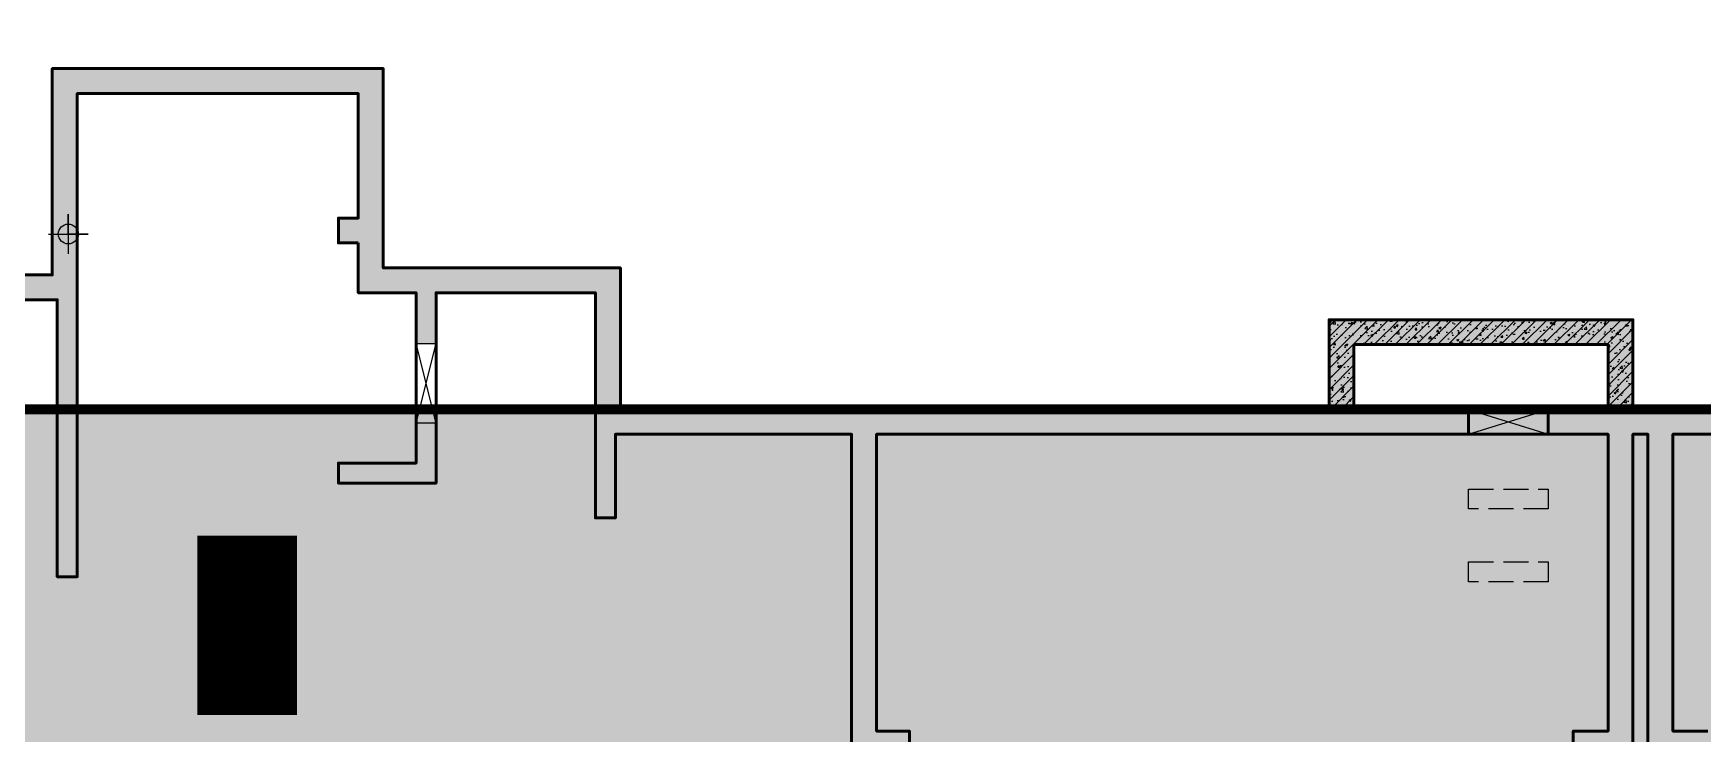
# Model space of a CAD drawing. Extents: x -1338203 to 1886333, y -530034 to 1031844.
# Drawn here: x 668157 to 684905, y -335672 to -328643 of the extents above; entities that cross this region are included whole.
import ezdxf

# ---------------------------------------------------------------- set-up
doc = ezdxf.new("R2010")
doc.units = 0
doc.header["$LTSCALE"] = 1000
doc.header["$MEASUREMENT"] = 0
doc.linetypes.add('M13预留预埋-B2$0$DASH', pattern=[0.35, 0.25, -0.1])
for name, color, linetype in [('M13预留预埋-B2$0$0M-A-JGLD', 3, 'Continuous'), ('p-a-core', 1, 'Continuous'), ('S-13-柱墙B2_B1$0$0S-CW-HATCH', 251, 'Continuous'), ('S-13-柱墙B2_B1$0$0S-CW-HATCH-UP', 251, 'Continuous'), ('S-13-柱墙B2_B1$0$0S-S-HOLE', 55, 'Continuous')]:
    doc.layers.add(name, color=color, linetype=linetype)
doc.layers.add('M13预留预埋-B2$0$AAD-A-MARK', color=6, linetype='Continuous', plot=False)
doc.layers.add('S-13-柱墙B2_B1$0$AAD-A-MARK', color=6, linetype='Continuous', plot=False)
doc.layers.add('p-h-walkable', color=7, linetype='Continuous', lineweight=70, true_color=0xf0f0f0)
doc.layers.add('S-13-柱墙B2_B1$0$0S-CW-LINE', color=7, linetype='Continuous', lineweight=50)
pattern_1 = [(45, (668506.6057763244, -330656.8171705844), (-53.03300858899106, 53.03300858899107), []), (49.99999999999999, (668506.6057763244, -330656.8171705844), (215.178054780226, -18.82564049477853), [22.5, -247.5]), (355, (668506.6057763244, -330656.8171705844), (-41.6254000839, 225.6576401100035), [18, -198]), (100.4514, (668524.5372803244, -330658.3859725844), (173.5528145142065, 206.8318626182861), [19.122057, -210.3426336]), (46.18420000000002, (668506.6057763244, -330596.8171705844), (320.1723145876933, -49.65570429870542), [33.74999999999997, -371.2499999999998]), (96.6356, (668533.2867998243, -330600.9551626844), (280.398811664611, 292.2353612701325), [28.6830864, -315.5139]), (351.1842, (668506.6057763244, -330596.8171705844), (280.3985835400882, 292.2355802775974), [27, -297]), (21, (668536.6057763244, -330611.8171705844), (179.0721156355385, -120.7856671996016), [22.5, -247.5]), (326.0000000000001, (668536.6057763244, -330611.8171705844), (72.99459957647451, 217.5450135140559), [18, -198]), (71.4514, (668551.5284462245, -330621.8826523844), (252.066788574447, 96.75914901298572), [19.122057, -210.3426336]), (37.50000000000001, (668506.6057763244, -330656.8171705844), (3.647956595187201, 99.86815614939344), [0, -195.6, 0, -201, 0, -198.75]), (7.499999999999999, (668506.6057763244, -330656.8171705844), (78.92086123264458, 118.3235135647081), [0, -114.6, 0, -191.1, 0, -75.75]), (327.5, (668439.7057763245, -330656.8171705844), (160.1467308517227, -6.766461520313927), [0, -75, 0, -234, 0, -310.5]), (317.5, (668409.7057763245, -330656.8171705844), (174.9558508027159, 30.03149469969532), [0, -97.5, 0, -155.4, 0, -220.5])]

# ---------------------------------------------------------------- blocks, each defined once
blk = doc.blocks.new('M13预留预埋-B2')
at = {"layer": 'M13预留预埋-B2$0$0M-A-JGLD'}
blk.add_lwpolyline([(14050.49295001035, -1760.000622975524, 0, 0, 0), (14850.49295001361, -1759.999999999302, 30, 30, 0), (14850.49267641979, -2010.00030962273, 0, 0, 0), (14050.49267620279, -2010.000311487471, 30, 30, 0), (14050.49267620279, -1759.999475070217, 30, 30, 0)], format="xyseb", dxfattribs=at)
at = {"layer": 'M13预留预埋-B2$0$0M-A-JGLD', "linetype": 'M13预留预埋-B2$0$DASH', "elevation": 7.000000096013537e-06}
blk.add_lwpolyline([(14049.9707065305, -2560.267392393376), (14849.97070653026, -2560.267392393376), (14849.97070653038, -2760.208218156651), (14049.97070653061, -2760.208218156651)], close=True, dxfattribs=at)
at = {"layer": 'M13预留预埋-B2$0$0M-A-JGLD', "linetype": 'M13预留预埋-B2$0$DASH'}
blk.add_lwpolyline([(14049.9707065305, -3289.867392393353), (14849.97070653026, -3289.867392393353), (14849.97070653026, -3489.808218156628), (14049.9707065305, -3489.808218156628)], close=True, dxfattribs=at)
at = {"layer": 'M13预留预埋-B2$0$AAD-A-MARK'}
for points in [[(0, 200), (0, -200)], [(-200, 0), (200, 0)]]:
    blk.add_lwpolyline(points, dxfattribs=at)
blk.add_circle((0, 0), 100, dxfattribs=at)
blk = doc.blocks.new('M001-预留预埋B2')
blk.add_blockref('M13预留预埋-B2', (-97858.76142314763, -167045.8904436589))

msp = doc.modelspace()

# ---------------------------------------------------------------- hatches: boundary and pattern name
at = {"layer": 'p-h-walkable', "ltscale": 0.002}
h = msp.add_hatch(color=256, dxfattribs=at)
h.dxf.hatch_style = 1
h.paths.add_polyline_path([(728556.4094088443, -320761.2911765109), (728556.3547588947, -348211.5017243018), (746356.3484443948, -348211.5017242723), (750916.3484443898, -338175.0097184044), (842896.3491870692, -338175.0097184044), (843211.3492125742, -349155.0095694998), (839116.3492611168, -349155.0095695712), (839116.3492611168, -377051.4870058745), (864906.3547584309, -377051.4870058745), (864906.3547584309, -390806.5711709709), (875856.3484613771, -395571.4871842109), (875856.348461363, -404751.4874804067), (834560.3103806074, -404751.4874803963), (839142.6757868899, -442064.2876435285), (869465.2134576387, -438340.3927054469), (871163.1928136485, -452166.5193397896), (873704.0511599232, -451854.4778597266), (877328.6078072718, -464960.3959546241), (761875.9874196091, -479139.0716770189), (761132.9487910755, -468418.2650628918), (764950.6384080613, -465209.0494699521), (763252.8257613134, -451384.280298188), (799242.4407485438, -446964.4145689445), (793807.3212043041, -404751.4870716078), (750756.3491663808, -404751.4872862076), (751556.349166161, -388854.9743852809), (648066.6070076446, -388604.4137855553), (648066.5844366426, -380374.4093295055), (641016.6027933541, -380374.4093186745), (641512.3361103976, -365348.1631979565), (660006.5996086108, -364574.4137855692), (660306.599609829, -340846.8171705838), (656406.6057762853, -340846.8171707173), (656406.6057762853, -336396.8171708743), (656656.3547443041, -340532.365631887), (656406.3547442622, -332417.3777717449), (712156.3557747989, -332417.3777717449), (712080.9374175866, -320761.2911765098)])
at = {"layer": 'S-13-柱墙B2_B1$0$0S-CW-HATCH'}
h = msp.add_hatch(color=256, dxfattribs=at)
h.dxf.hatch_style = 1
h.paths.add_polyline_path([(656656.6057766951, -339996.866652143), (656406.6057766689, -339996.866652143), (656406.6057762853, -340846.8171705838), (660806.6057762853, -340846.8171705838), (660806.6057762853, -340596.8171705838), (660131.6057762853, -340596.8171705838), (660131.6057762853, -338746.8171705838), (659881.6057762853, -338746.8171705838), (659881.6057762853, -340596.8171705838), (656656.6057763281, -340596.8171705838)])
h.paths.add_polyline_path([(706116.3540439528, -332416.8171705838), (706116.3540439528, -332666.8171705838), (711906.6057762853, -332666.8171705838), (711906.6057762853, -335646.8171705838), (711556.6057762853, -335646.8171705838), (711556.6057762853, -335896.8171705838), (711906.6057762853, -335896.8171705838), (711906.6057762853, -340846.8171705838), (712156.6057762853, -340846.8171705838), (712156.6057762853, -332416.8171705838)])
h.paths.add_polyline_path([(696566.6057762848, -332556.8171936508), (696366.6057762847, -332556.8171936508), (696366.6057762853, -333156.8171705838), (697346.6057762853, -333156.8171705838), (697346.6057762853, -332956.8171705838), (696566.6057762853, -332956.8171705838)], flags=17)
h.paths.add_polyline_path([(696366.6057762839, -331756.8171477571), (696566.605776284, -331756.8171477571), (696566.6057762834, -331246.8171708637), (697146.6057763891, -331246.8171705992), (697146.6057764196, -330746.8171703192), (697346.6057863329, -330746.8171703192), (697346.6057863329, -330496.8171710657), (697146.6057763905, -330496.8171710657), (697146.6057765111, -329246.8171704532), (699966.6057764059, -329246.8171708508), (699966.6057762858, -334096.8171707169), (700166.6057762858, -334096.8171707169), (700166.6057762858, -331316.8171707169), (701746.6057762853, -331316.8171705838), (701746.6057762853, -333506.8171705838), (701946.6057762853, -333506.8171705838), (701946.6057762853, -332666.8171705838), (704316.6057762853, -332666.8171705838), (704316.6057762853, -335896.8171705838), (704896.605787687, -335896.817170065), (704896.605787687, -335646.817170065), (704566.6057762853, -335646.8171705838), (704566.6057762853, -332666.8171705838), (705416.3540437358, -332666.8171705838), (705416.3540437358, -332416.8171705838), (701996.6057762853, -332416.8171705838), (701996.6057762853, -331066.8171705838), (700216.6057762858, -331066.817170718), (700216.6057764059, -328996.8171708519), (696896.6057765111, -328996.8171704532), (696896.6057763891, -330996.8171705992), (694516.6057762834, -330996.8171708637), (694516.6057762853, -332416.8171705838), (683357.0984527447, -332416.8171705838), (683357.0984527447, -332666.8171705838), (683956.6057762853, -332666.8171705838), (683956.6057762853, -335646.8171705838), (683606.6057762853, -335646.8171705838), (683606.6057762853, -335896.8171705838), (684206.6057762853, -335896.8171705838), (684206.6057762853, -332666.8171705838), (684356.6057762853, -332666.8171705838), (684356.6057762853, -335896.8171705838), (684956.6057762853, -335896.8171705838), (684956.6057762853, -335646.8171705838), (684606.6057762853, -335646.8171705838), (684606.6057762853, -332666.8171705838), (691946.6057762853, -332666.8171705838), (691946.6057762853, -335646.8171705838), (691616.6057743402, -335646.8171705838), (691616.6057743402, -335896.8171705838), (692196.6057762853, -335896.8171705838), (692196.6057762853, -332666.8171705838), (694566.6057762853, -332666.8171705838), (694566.6057762853, -333506.8171705838), (694766.6057762853, -333506.8171705838), (694766.6057762834, -331246.8171708637), (696366.6057762834, -331246.8171708637)])
h.paths.add_polyline_path([(671996.6057762853, -331756.8171705844), (672196.6057762853, -331756.8171705844), (672196.6057762853, -331246.8171708637), (673796.6057762853, -331246.8171708637), (673796.6057762853, -333506.8171705838), (673996.6057762853, -333506.8171705838), (673996.6057762853, -332666.8171705838), (676366.6057762853, -332666.8171705838), (676366.6057762853, -335896.8171705838), (676946.6057762918, -335896.8171701842), (676946.6057762918, -335646.8171701842), (676616.6057762853, -335646.8171705838), (676616.6057762853, -332666.8171705838), (682557.0984525277, -332666.8171705838), (682557.0984525277, -332416.8171705838), (674046.6057762853, -332416.8171705838), (674046.6057762853, -330996.8171708637), (671666.6057762383, -330996.8171708637), (671666.6057762383, -328996.8171707187), (668346.6057762858, -328996.8171708518), (668346.6057762858, -331066.8171707169), (666566.6057762853, -331066.8171705838), (666566.6057762853, -332416.8171705838), (656406.6057762853, -332416.8171705838), (656406.6057861161, -338896.8665676999), (656656.6057861359, -338896.8665676999), (656656.6057762853, -335896.8171705838), (657006.6057762853, -335896.8171705838), (657006.6057762853, -335646.8171705838), (656656.6057762853, -335646.8171705838), (656656.6057762853, -332666.8171705838), (663996.6057762853, -332666.8171705838), (663996.6057762853, -335646.8171705838), (663666.6057763239, -335646.8171705838), (663666.6057763239, -335896.8171705838), (664246.6057762853, -335896.8171705838), (664246.6057762853, -332666.8171705838), (666616.6057762853, -332666.8171705838), (666616.6057762853, -333506.8171705838), (666816.6057762853, -333506.8171705838), (666816.6057762853, -331316.8171705838), (668396.6057762858, -331316.8171707169), (668396.6057762858, -334096.8171707169), (668596.6057762858, -334096.8171707169), (668596.6057762858, -329246.8171708518), (671416.6057762369, -329246.8171707187), (671416.6057762369, -330496.8171707169), (671216.6057762627, -330496.8171707169), (671216.6057762627, -330746.8171703192), (671416.6057762369, -330746.8171703192), (671416.6057762369, -331246.8171708637), (671996.6057762853, -331246.8171708637)])
h.paths.add_polyline_path([(672196.6057762853, -332556.8171936349), (671996.6057762853, -332556.8171936349), (671996.6057762853, -332956.8171705838), (671216.6057762853, -332956.8171705838), (671216.6057762853, -333156.8171705838), (672196.6057762853, -333156.8171705838)], flags=17)
h = msp.add_hatch(color=256, dxfattribs=at)
h.dxf.hatch_style = 1
h.paths.add_polyline_path([(681406.6057763831, -332416.8171704366), (681406.605776388, -331766.8171708637), (683956.6057762976, -331766.8171708932), (683956.6057762932, -332416.8171704644), (684206.6057762932, -332416.8171704643), (684206.6057762976, -331516.8171708935), (681156.6057763875, -331516.8171708634), (681156.6057763831, -332416.8171704366)])
at = {"layer": 'S-13-柱墙B2_B1$0$0S-CW-HATCH-UP'}
h = msp.add_hatch(dxfattribs=at)
h.set_pattern_fill('钢筋混凝土', color=256, scale=30)
h.set_pattern_definition(pattern_1)
h.paths.add_polyline_path([(656656.6057763344, -339996.866652143), (656406.6057763081, -339996.866652143), (656406.6057762853, -340846.8171705838), (660806.6057762853, -340846.8171705838), (660806.6057762853, -340596.8171705838), (660131.6057762853, -340596.8171705838), (660131.6057762853, -338746.8171705838), (659881.6057762853, -338746.8171705838), (659881.6057762853, -340596.8171705838), (656656.6057763281, -340596.8171705838)])
h.paths.add_polyline_path([(706116.3540439528, -332416.8171705838), (706116.3540439528, -332666.8171705838), (711906.6057762853, -332666.8171705838), (711906.6057762853, -335646.8171705838), (711556.6057762853, -335646.8171705838), (711556.6057762853, -335896.8171705838), (711906.6057762853, -335896.8171705838), (711906.6057762853, -340846.8171705838), (712156.6057762853, -340846.8171705838), (712156.6057762853, -332416.8171705838)])
h.paths.add_polyline_path([(696566.6057762848, -332556.8171936508), (696366.6057762847, -332556.8171936508), (696366.6057762853, -333156.8171705838), (697346.6057762853, -333156.8171705838), (697346.6057762853, -332956.8171705838), (696566.6057762853, -332956.8171705838)], flags=17)
h.paths.add_polyline_path([(696366.6057762839, -331756.8171477571), (696566.605776284, -331756.8171477571), (696566.6057762834, -331246.8171708637), (697146.6057763891, -331246.8171705992), (697146.6057764196, -330746.8171703192), (697346.6057863329, -330746.8171703192), (697346.6057863329, -330496.8171710657), (697146.6057763905, -330496.8171710657), (697146.6057765111, -329246.8171704532), (699966.6057764059, -329246.8171708513), (699966.6057762858, -334096.8171707174), (700166.6057762858, -334096.8171707169), (700166.6057762858, -331316.8171707169), (701746.6057762853, -331316.8171705838), (701746.6057762853, -333506.8171705838), (701946.6057762853, -333506.8171705838), (701946.6057762853, -332666.8171705838), (704316.6057762853, -332666.8171705838), (704316.6057762853, -335896.8171705838), (704896.605787687, -335896.817170065), (704896.605787687, -335646.817170065), (704566.6057762853, -335646.8171705838), (704566.6057762853, -332666.8171705838), (705416.3540437358, -332666.8171705838), (705416.3540437358, -332416.8171705838), (701996.6057762853, -332416.8171705838), (701996.6057762853, -331066.8171705838), (700216.6057762858, -331066.8171707169), (700216.6057764059, -328996.8171708508), (696896.6057765111, -328996.8171704532), (696896.6057763891, -330996.8171705992), (694516.6057762834, -330996.8171708637), (694516.6057762853, -332416.8171705838), (683357.0984527447, -332416.8171705838), (683357.0984527447, -332666.8171705838), (683956.6057762853, -332666.8171705838), (683956.6057762853, -335646.8171705838), (683606.6057762853, -335646.8171705838), (683606.6057762853, -335896.8171705838), (684206.6057762853, -335896.8171705838), (684206.6057762853, -332666.8171705838), (684356.6057762853, -332666.8171705838), (684356.6057762853, -335896.8171705838), (684956.6057762853, -335896.8171705838), (684956.6057762853, -335646.8171705838), (684606.6057762853, -335646.8171705838), (684606.6057762853, -332666.8171705838), (691946.6057762853, -332666.8171705838), (691946.6057762853, -335646.8171705838), (691616.6057743402, -335646.8171705838), (691616.6057743402, -335896.8171705838), (692196.6057762853, -335896.8171705838), (692196.6057762853, -332666.8171705838), (694566.6057762853, -332666.8171705838), (694566.6057762853, -333506.8171705838), (694766.6057762853, -333506.8171705838), (694766.6057762834, -331246.8171708637), (696366.6057762834, -331246.8171708637)])
h.paths.add_polyline_path([(671996.6057762853, -331756.8171705844), (672196.6057762853, -331756.8171705844), (672196.6057762853, -331246.8171708637), (673796.6057762853, -331246.8171708637), (673796.6057762853, -333506.8171705838), (673996.6057762853, -333506.8171705838), (673996.6057762853, -332666.8171705838), (676366.6057762853, -332666.8171705838), (676366.6057762853, -335896.8171705838), (676946.6057762918, -335896.8171701842), (676946.6057762918, -335646.8171701842), (676616.6057762853, -335646.8171705838), (676616.6057762853, -332666.8171705838), (682557.0984525277, -332666.8171705838), (682557.0984525277, -332416.8171705838), (674046.6057762853, -332416.8171705838), (674046.6057762853, -330996.8171708637), (671666.6057762383, -330996.8171708637), (671666.6057762383, -328996.8171707187), (668346.6057762858, -328996.8171708518), (668346.6057762858, -331066.8171707169), (666566.6057762853, -331066.8171705838), (666566.6057762853, -332416.8171705838), (656406.6057762853, -332416.8171705838), (656406.6057763114, -338896.8665676999), (656656.6057763312, -338896.8665676999), (656656.6057762853, -335896.8171705838), (657006.6057762853, -335896.8171705838), (657006.6057762853, -335646.8171705838), (656656.6057762853, -335646.8171705838), (656656.6057762853, -332666.8171705838), (663996.6057762853, -332666.8171705838), (663996.6057762853, -335646.8171705838), (663666.6057763239, -335646.8171705838), (663666.6057763239, -335896.8171705838), (664246.6057762853, -335896.8171705838), (664246.6057762853, -332666.8171705838), (666616.6057762853, -332666.8171705838), (666616.6057762853, -333506.8171705838), (666816.6057762853, -333506.8171705838), (666816.6057762853, -331316.8171705838), (668396.6057762858, -331316.8171707169), (668396.6057762858, -334096.8171707169), (668596.6057762858, -334096.8171707169), (668596.6057762858, -329246.8171708518), (671416.6057762369, -329246.8171707187), (671416.6057762369, -330496.8171707169), (671216.6057762627, -330496.8171707169), (671216.6057762627, -330746.8171703192), (671416.6057762369, -330746.8171703192), (671416.6057762369, -331246.8171708637), (671996.6057762853, -331246.8171708637)])
h.paths.add_polyline_path([(672196.6057762853, -332556.8171936349), (671996.6057762853, -332556.8171936349), (671996.6057762853, -332956.8171705838), (671216.6057762853, -332956.8171705838), (671216.6057762853, -333156.8171705838), (672196.6057762853, -333156.8171705838)], flags=17)
h = msp.add_hatch(dxfattribs=at)
h.set_pattern_fill('钢筋混凝土', color=256, scale=30)
h.set_pattern_definition(pattern_1)
h.paths.add_polyline_path([(681406.6057763831, -332416.8171704366), (681406.605776388, -331766.8171708637), (683956.6057762976, -331766.8171708932), (683956.6057762932, -332416.8171704644), (684206.6057762932, -332416.8171704643), (684206.6057762976, -331516.8171708935), (681156.6057763875, -331516.8171708634), (681156.6057763831, -332416.8171704366)])

# ---------------------------------------------------------------- linework, layer by layer
at = {"layer": 'p-a-core', "color": 3, "ltscale": 0.002, "const_width": 1000, "elevation": -83050.00000000013}
msp.add_lwpolyline([(670302.8826152637, -333684.3780699787), (670302.8826152637, -335484.3780699787)], dxfattribs=at)
at = {"layer": 'p-a-core', "ltscale": 0.002, "const_width": 1000, "elevation": -83050.00000000013}
msp.add_lwpolyline([(670302.8826152637, -336122.3780699787), (670302.8826152637, -337922.3780699787)], dxfattribs=at)
at = {"layer": 'p-h-walkable', "ltscale": 0.002, "const_width": 100, "elevation": -83050.00000000013}
msp.add_lwpolyline([(751556.349166161, -388854.9743852809), (648066.6070076446, -388604.4137855553), (648066.5844366426, -380374.4093295055), (641016.6027933541, -380374.4093186745), (641512.3361103976, -365348.1631979565), (660006.5996086108, -364574.4137855692), (660306.599609829, -340846.8171705838), (656406.6057762853, -340846.8171707173), (656406.6057762853, -336396.8171708743), (656656.3547443041, -340532.365631887), (656406.3547442622, -332417.3777717449), (712156.3557747989, -332417.3777717449), (712080.9374175866, -320761.2911765098), (728556.4094088443, -320761.2911765109), (728556.3547588947, -348211.5017243018), (746356.3484443948, -348211.5017242723)], dxfattribs=at)
at = {"layer": 'S-13-柱墙B2_B1$0$0S-CW-LINE'}
for points in [[(701996.6057762853, -331066.8171705838), (700216.6057762858, -331066.8171707169), (700216.6057764059, -328996.8171708508), (696896.6057765111, -328996.8171704532), (696896.6057763891, -330996.8171705992), (694516.6057762834, -330996.8171708637), (694516.6057762853, -332416.8171705838), (674046.6057762853, -332416.8171705838), (674046.6057762853, -330996.8171708637), (671666.6057762383, -330996.8171708637), (671666.6057762383, -328996.8171707187), (668346.6057762858, -328996.8171708518), (668346.6057762858, -331066.8171707169), (666566.6057762853, -331066.8171705838)], [(666816.6057762853, -331316.8171705838), (668396.6057762858, -331316.8171707169), (668396.6057762858, -334096.8171707169), (668596.6057762858, -334096.8171707169), (668596.6057762858, -329246.8171708518), (671416.6057762369, -329246.8171707187), (671416.6057762369, -330496.8171707169), (671216.6057762627, -330496.8171707169), (671216.6057762627, -330746.8171703192), (671416.6057753996, -330746.8171703192)], [(671416.6057762369, -330746.8171703192), (671416.6057762369, -331246.8171708637), (671996.6057762853, -331246.8171708637), (671996.6057762853, -332956.8171705838), (671216.6057762853, -332956.8171705838), (671216.6057762853, -333156.8171705838), (672196.6057762853, -333156.8171705838), (672196.6057762853, -331246.8171708637), (673796.6057762853, -331246.8171708637), (673796.6057762853, -333506.8171705838), (673996.6057762853, -333506.8171705838), (673996.6057762853, -332666.8171705838), (676366.6057762853, -332666.8171705838), (676366.6057762853, -335896.8171705838)], [(681406.6057763831, -332416.8171704366), (681406.605776388, -331766.8171708637), (683956.6057762976, -331766.8171708932), (683956.6057762932, -332416.8171704644), (684206.6057762932, -332416.8171704643), (684206.6057762976, -331516.8171708935), (681156.6057763875, -331516.8171708634), (681156.6057763831, -332416.8171704366), (681406.6057763831, -332416.8171704366)], [(676946.6057762918, -335896.8171701842), (676946.6057762918, -335646.8171701842), (676616.6057762853, -335646.8171705838), (676616.6057762853, -332666.8171705838), (683956.6057762853, -332666.8171705838), (683956.6057762853, -335646.8171705838), (683606.6057762853, -335646.8171705838), (683606.6057762853, -335896.8171705838)], [(684206.6057762853, -335896.8171705838), (684206.6057762853, -332666.8171705838), (684356.6057762853, -332666.8171705838), (684356.6057762853, -335896.8171705838)], [(684956.6057762853, -335646.8171705838), (684606.6057762853, -335646.8171705838), (684606.6057762853, -332666.8171705838), (691946.6057762853, -332666.8171705838)]]:
    msp.add_lwpolyline(points, dxfattribs=at)
at = {"layer": 'S-13-柱墙B2_B1$0$0S-S-HOLE'}
for p, q in [((671996.6057762881, -332556.8171936349), (672196.6057762853, -331756.8171705844)), ((672196.6057762983, -332556.8171936349), (671996.6057762853, -331756.8171705844)), ((682557.0984525277, -332416.8171705838), (683357.0984527447, -332666.8174802071)), ((682557.0984525277, -332666.8174802071), (683357.0984527447, -332416.8171705838))]:
    msp.add_line(p, q, dxfattribs=at)
for points in [[(671996.6057762881, -331756.8171705844), (672196.6057762983, -331756.8171705844), (672196.6057762983, -332556.8171936349), (671996.6057762881, -332556.8171936349)], [(682557.0984525277, -332416.8171705838), (683357.0984527447, -332416.8171705838), (683357.0984527447, -332666.8174802071), (682557.0984525277, -332666.8174802071)]]:
    msp.add_lwpolyline(points, close=True, dxfattribs=at)
at = {"layer": 'S-13-柱墙B2_B1$0$AAD-A-MARK'}
msp.add_lwpolyline([(668506.6057763249, -330656.8171705844), (668706.6057763249, -330656.8171705844), (668506.6057763249, -330656.8171705844), (668506.6057763249, -330456.8171705844), (668506.6057763249, -330656.8171705844), (668506.6057763249, -330456.8171705844)], close=True, dxfattribs=at)
msp.add_circle((668506.6057763249, -330656.8171705844), 100, dxfattribs=at)
msp.add_circle((668506.6057763249, -330656.8171705844), 100, dxfattribs=at)
msp.add_circle((668506.6057763249, -330656.8171705844), 100, dxfattribs=at)

# ---------------------------------------------------------------- block references
at = {"ltscale": 0.002}
msp.add_blockref('M001-预留预埋B2', (766365.3666062295, -163610.9262234796), dxfattribs=at)
at = {"color": 0, "ltscale": 0.002}
msp.add_blockref('M001-预留预埋B2', (766365.3667022258, -163610.9266348326), dxfattribs=at)

doc.saveas('drawing.dxf')
